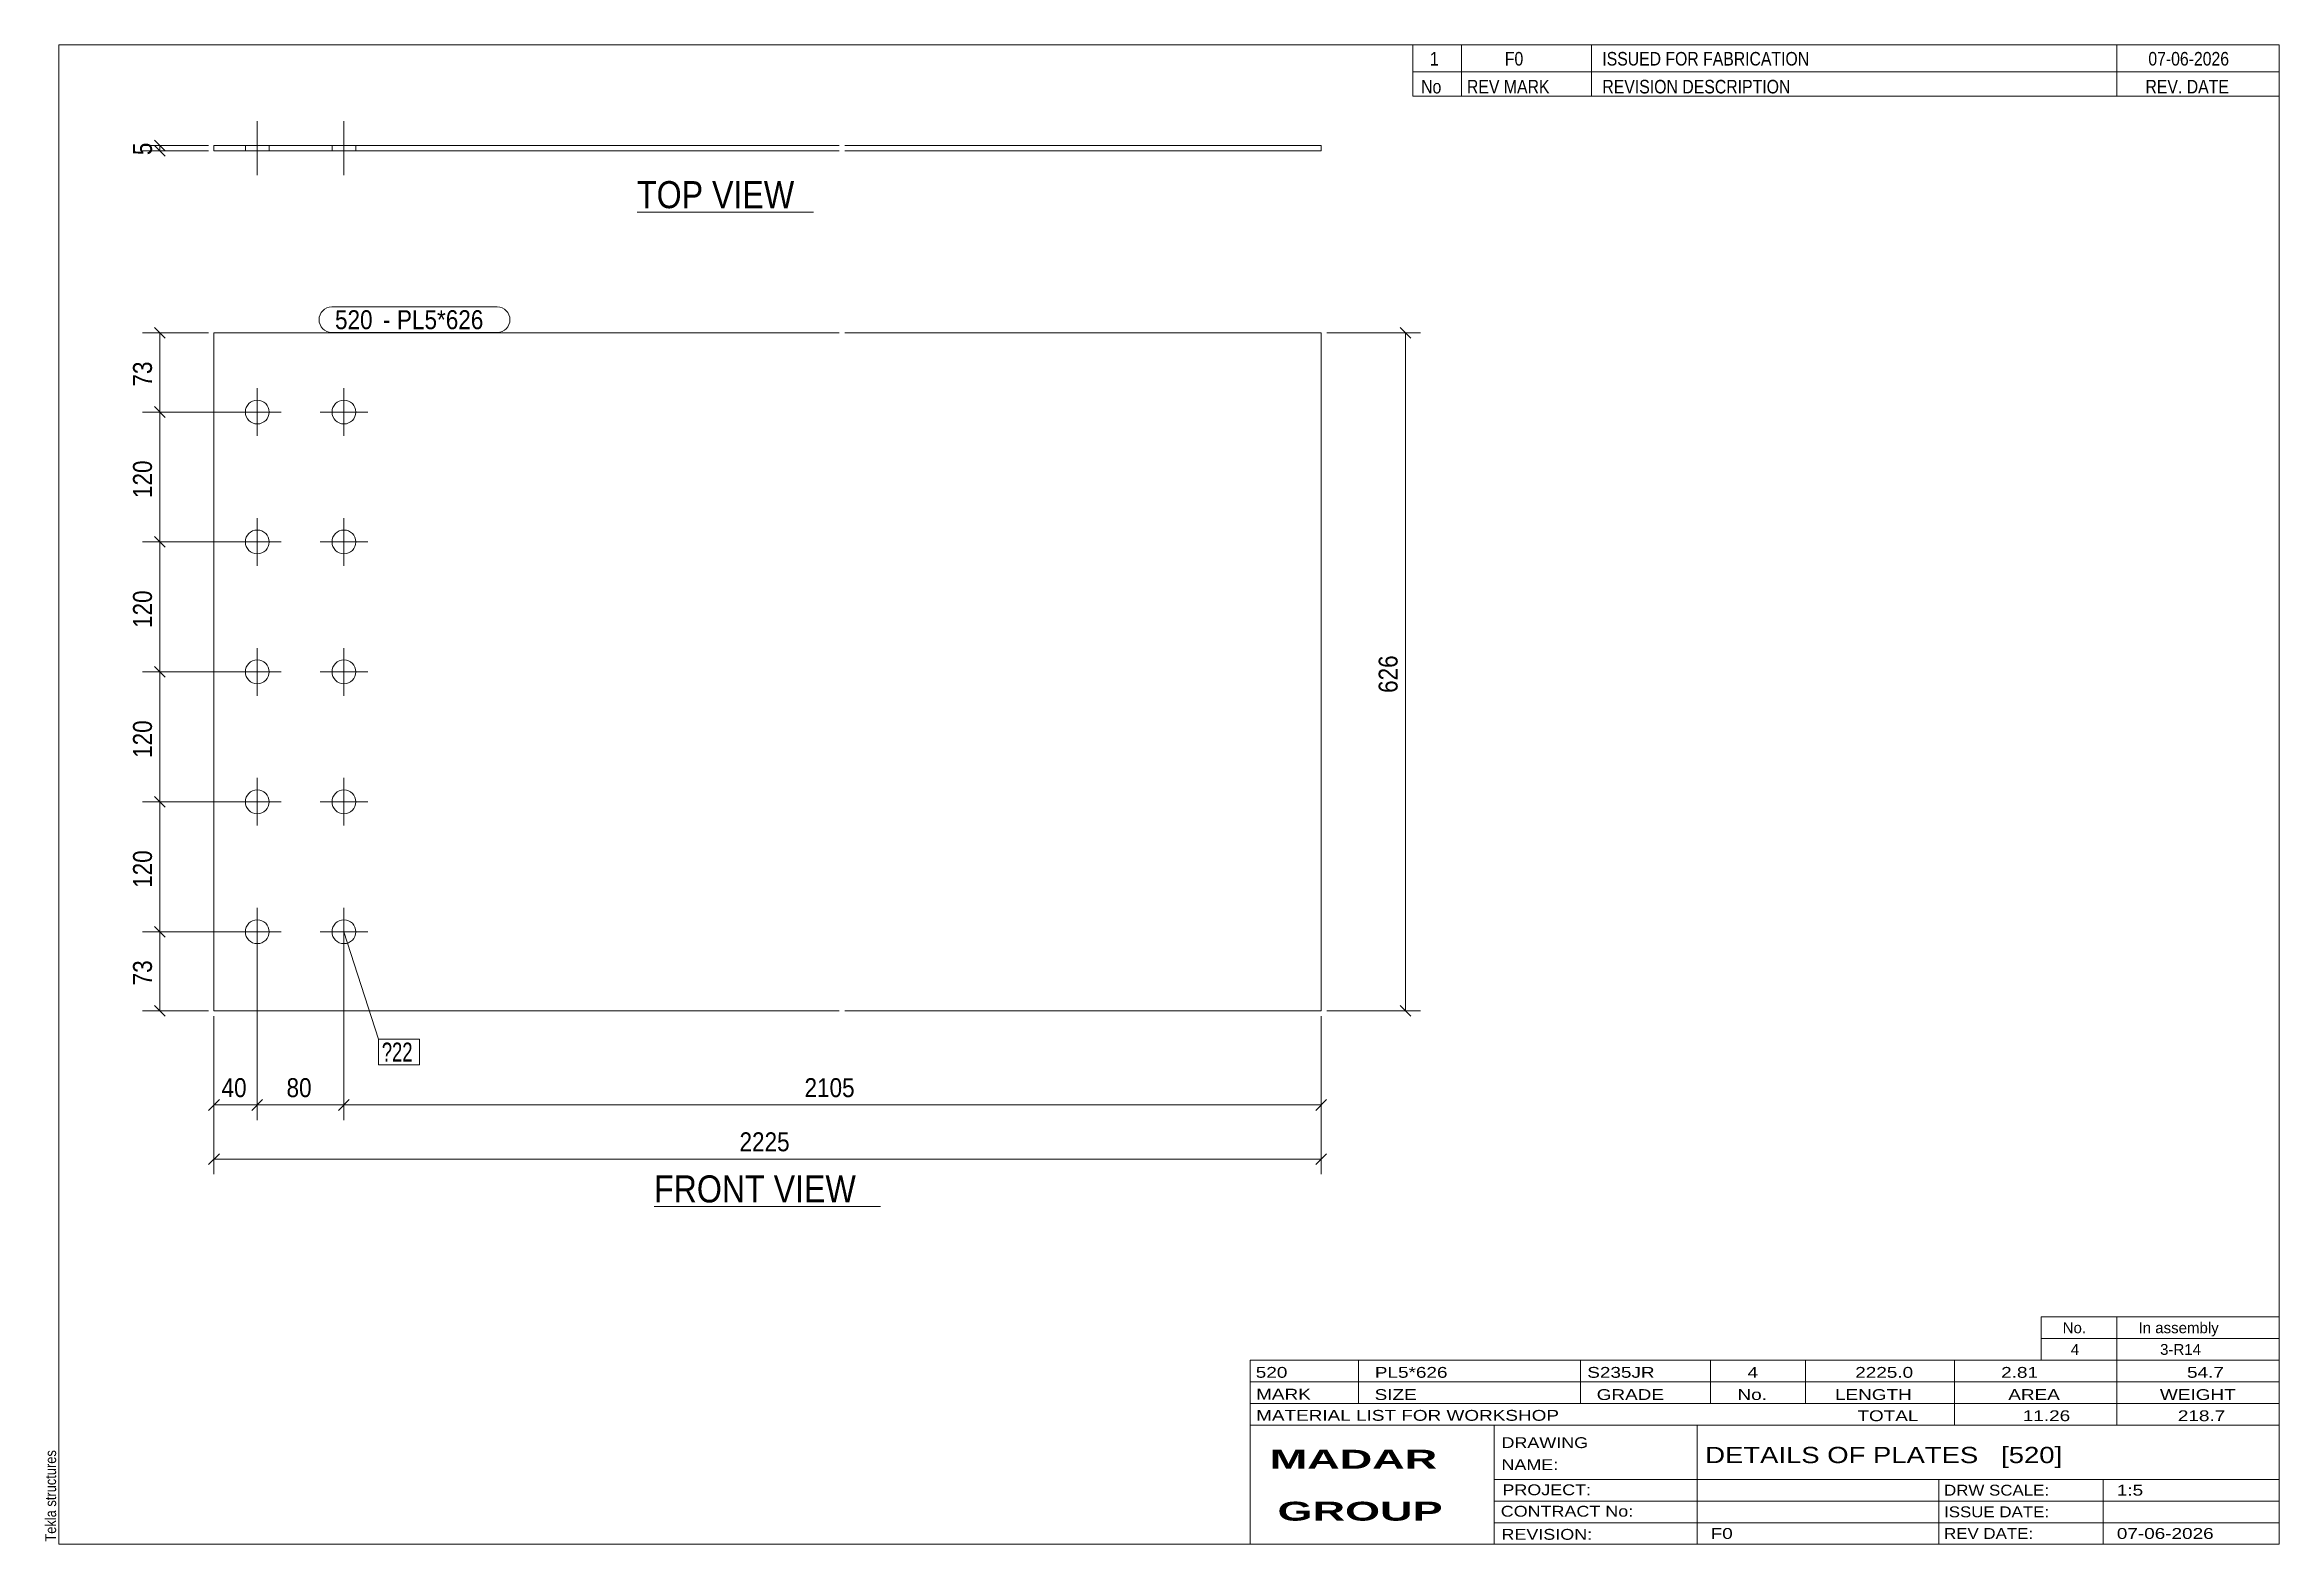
# Model space of a CAD drawing. Header units: millimetres. Extents: x 2 to 415, y 5 to 282.
import ezdxf

# ---------------------------------------------------------------- set-up
doc = ezdxf.new("R2010")
doc.units = ezdxf.units.MM
doc.linetypes.add('XKITLINE00', pattern=[0])
for name, color, linetype, lineweight in [('Bolt', 3, 'Continuous', 0), ('BoltMark', 7, 'Continuous', 0), ('Dimensions', 7, 'Continuous', 0), ('DrawingSheet', 5, 'Continuous', 0), ('OtherObjectType', 7, 'Continuous', 0), ('Part', 2, 'Continuous', 0), ('PartMark', 7, 'Continuous', 0)]:
    doc.layers.add(name, color=color, linetype=linetype, lineweight=lineweight)
doc.styles.add('ARIAL', font='ARIAL.TTF')
doc.styles.add('ARIAL_BOLD', font='ARIALBD.TTF')
doc.styles.add('ARIAL_NARROW', font='ARIALN.TTF')

# ---------------------------------------------------------------- blocks, each defined once
blk = doc.blocks.new('*A1')
at = {"layer": 'Bolt', "color": 3, "linetype": 'XKITLINE00', "lineweight": 0}
for p, q in [((41.65, 209.75), (41.65, 218.55)), ((57.65, 209.75), (57.65, 218.55)), ((46.05, 214.15), (37.25, 214.15)), ((62.05, 214.15), (53.25, 214.15)), ((41.65, 185.75), (41.65, 194.55)), ((57.65, 185.75), (57.65, 194.55)), ((46.05, 190.15), (37.25, 190.15)), ((62.05, 190.15), (53.25, 190.15)), ((41.65, 161.75), (41.65, 170.55)), ((57.65, 161.75), (57.65, 170.55)), ((46.05, 166.15), (37.25, 166.15)), ((62.05, 166.15), (53.25, 166.15)), ((41.65, 137.75), (41.65, 146.55)), ((57.65, 137.75), (57.65, 146.55)), ((46.05, 142.15), (37.25, 142.15)), ((62.05, 142.15), (53.25, 142.15)), ((41.65, 113.75), (41.65, 122.55)), ((57.65, 113.75), (57.65, 122.55)), ((46.05, 118.15), (37.25, 118.15)), ((62.05, 118.15), (53.25, 118.15))]:
    blk.add_line(p, q, dxfattribs=at)
for centre in [(41.65, 214.15), (57.65, 214.15), (41.65, 190.15), (57.65, 190.15), (41.65, 166.15), (57.65, 166.15), (41.65, 142.15), (57.65, 142.15), (41.65, 118.15), (57.65, 118.15)]:
    blk.add_circle(centre, 2.2, dxfattribs=at)
blk = doc.blocks.new('*A2')
at = {"layer": 'Part', "color": 2, "linetype": 'XKITLINE00', "lineweight": 0}
for p, q in [((33.65, 103.55), (33.65, 228.75)), ((33.65, 228.75), (149.11, 228.75)), ((150.11, 228.75), (238.11, 228.75)), ((238.11, 228.75), (238.11, 103.55)), ((149.11, 103.55), (33.65, 103.55)), ((238.11, 103.55), (150.11, 103.55))]:
    blk.add_line(p, q, dxfattribs=at)
blk = doc.blocks.new('*A3')
at = {"layer": 'Bolt', "color": 3, "linetype": 'XKITLINE00', "lineweight": 0}
for p, q in [((41.65, 257.9), (41.65, 267.9)), ((41.65, 257.9), (41.65, 267.9)), ((41.65, 257.9), (41.65, 267.9)), ((41.65, 257.9), (41.65, 267.9)), ((41.65, 257.9), (41.65, 267.9)), ((57.65, 257.9), (57.65, 267.9)), ((57.65, 257.9), (57.65, 267.9)), ((57.65, 257.9), (57.65, 267.9)), ((57.65, 257.9), (57.65, 267.9)), ((57.65, 257.9), (57.65, 267.9)), ((39.45, 263.4), (39.45, 262.4)), ((39.45, 263.4), (39.45, 262.4)), ((39.45, 263.4), (39.45, 262.4)), ((39.45, 263.4), (39.45, 262.4)), ((39.45, 263.4), (39.45, 262.4)), ((43.85, 263.4), (43.85, 262.4)), ((43.85, 263.4), (43.85, 262.4)), ((43.85, 263.4), (43.85, 262.4)), ((43.85, 263.4), (43.85, 262.4)), ((43.85, 263.4), (43.85, 262.4)), ((55.45, 263.4), (55.45, 262.4)), ((55.45, 263.4), (55.45, 262.4)), ((55.45, 263.4), (55.45, 262.4)), ((55.45, 263.4), (55.45, 262.4)), ((55.45, 263.4), (55.45, 262.4)), ((59.85, 263.4), (59.85, 262.4)), ((59.85, 263.4), (59.85, 262.4)), ((59.85, 263.4), (59.85, 262.4)), ((59.85, 263.4), (59.85, 262.4)), ((59.85, 263.4), (59.85, 262.4))]:
    blk.add_line(p, q, dxfattribs=at)
blk = doc.blocks.new('*A4')
at = {"layer": 'Part', "color": 2, "linetype": 'XKITLINE00', "lineweight": 0}
for p, q in [((149.11, 263.4), (33.65, 263.4)), ((33.65, 262.4), (33.65, 263.4)), ((33.65, 262.4), (149.11, 262.4)), ((238.11, 263.4), (150.11, 263.4)), ((150.11, 262.4), (238.11, 262.4)), ((238.11, 262.4), (238.11, 263.4))]:
    blk.add_line(p, q, dxfattribs=at)
blk = doc.blocks.new('*A5')
at = {"layer": 'DrawingSheet', "color": 5, "linetype": 'XKITLINE00', "lineweight": 0}
for p, q in [((415, 282), (5, 282)), ((5, 282), (5, 5)), ((415, 5), (415, 282)), ((5, 5), (415, 5))]:
    blk.add_line(p, q, dxfattribs=at)
at = {"layer": 'DrawingSheet', "color": 5, "style": 'ARIAL', "width": 0.85}
blk.add_text('Tekla structures', height=2, rotation=90, dxfattribs=at).set_placement((4.5, 5.5))
blk = doc.blocks.new('*A6')
at = {"layer": 'OtherObjectType', "color": 7, "linetype": 'XKITLINE00', "lineweight": 0}
for p, q in [((371, 47), (415, 47)), ((371, 43), (371, 47)), ((385, 43), (385, 47)), ((415, 43), (415, 47)), ((371, 43), (415, 43)), ((371, 39), (371, 43)), ((385, 39), (385, 43)), ((415, 39), (415, 43)), ((371, 39), (415, 39))]:
    blk.add_line(p, q, dxfattribs=at)
at = {"layer": 'OtherObjectType', "color": 7, "style": 'ARIAL_NARROW', "width": 1.211571}
for s, p in [('No.', (375, 44)), ('In assembly', (389, 44)), ('4', (376.5, 40)), ('3-R14', (392.99, 40))]:
    blk.add_text(s, height=2, dxfattribs=at).set_placement(p)
blk = doc.blocks.new('*A7')
at = {"layer": 'OtherObjectType', "color": 7, "linetype": 'XKITLINE00', "lineweight": 0}
for p, q in [((255, 282), (415, 282)), ((415, 282), (255, 282)), ((255, 282), (255, 277)), ((264, 282), (264, 277)), ((288, 282), (288, 277)), ((385, 282), (385, 277)), ((415, 282), (415, 277)), ((255, 277), (415, 277)), ((255, 277), (255, 272.5)), ((255, 277), (415, 277)), ((264, 277), (264, 272.5)), ((288, 277), (288, 272.5)), ((385, 277), (385, 272.5)), ((415, 277), (415, 272.5)), ((415, 272.5), (255, 272.5))]:
    blk.add_line(p, q, dxfattribs=at)
at = {"layer": 'OtherObjectType', "color": 7, "style": 'ARIAL_NARROW'}
for s, width, p in [('1', 1.017001, (258.16, 278.15)), ('F0', 1.017001, (272, 278.15)), ('ISSUED FOR FABRICATION', 1.017001, (290, 278.15)), ('07-06-2026', 1.017001, (390.82, 278.15)), ('No', 1.02, (256.54, 273)), ('REV MARK', 1.02, (265, 273)), ('REVISION DESCRIPTION', 1.02, (290, 273)), ('REV. DATE', 1.02, (390.28, 273))]:
    blk.add_text(s, height=2.5, dxfattribs=dict(at, width=width)).set_placement(p)
blk = doc.blocks.new('*A8')
at = {"layer": 'OtherObjectType', "color": 7, "linetype": 'XKITLINE00', "lineweight": 0}
for p, q in [((225, 39), (415, 39)), ((225, 39), (225, 35)), ((225, 39), (415, 39)), ((245, 35), (245, 39)), ((286, 35), (286, 39)), ((310, 35), (310, 39)), ((327.5, 35), (327.5, 39)), ((355, 35), (355, 39)), ((385, 35), (385, 39)), ((415, 35), (415, 39)), ((225, 35), (415, 35)), ((225, 35), (225, 5)), ((225, 35), (415, 35)), ((245, 31), (245, 35)), ((286, 31), (286, 35)), ((310, 31), (310, 35)), ((327.5, 31), (327.5, 35)), ((355, 31), (355, 35)), ((385, 31), (385, 35)), ((415, 31), (415, 35)), ((225, 31), (415, 31)), ((355, 27), (355, 31)), ((385, 27), (385, 31)), ((415, 27), (415, 31)), ((225, 27), (415, 27)), ((270, 21), (270, 27)), ((307.5, 17), (307.5, 27)), ((415, 21), (415, 27)), ((270, 21), (270, 5)), ((415, 17), (415, 21)), ((270, 17), (415, 17)), ((307.5, 5), (307.5, 17)), ((352.16, 13), (352.16, 17)), ((382.5, 5), (382.5, 17)), ((415, 13), (415, 17)), ((270, 13), (415, 13)), ((352.16, 5), (352.16, 13)), ((415, 9), (415, 13)), ((270, 9), (415, 9)), ((415, 5), (415, 9)), ((225, 5), (415, 5)), ((262.5, 5), (415, 5))]:
    blk.add_line(p, q, dxfattribs=at)
at = {"layer": 'OtherObjectType', "color": 7, "style": 'ARIAL_NARROW'}
for s, height, width, p in [('520', 2, 1.525501, (226.01, 35.76)), ('PL5*626', 2, 1.525501, (248, 35.76)), ('S235JR', 2, 1.525501, (287.22, 35.76)), ('4', 2, 1.525501, (316.82, 35.76)), ('2225.0', 2, 1.525501, (336.7, 35.76)), ('2.81', 2, 1.525501, (363.64, 35.76)), ('54.7', 2, 1.525501, (397.96, 35.76)), ('MARK', 2, 1.525501, (226.08, 31.73)), ('SIZE', 2, 1.525501, (247.96, 31.66)), ('GRADE', 2, 1.525501, (288.96, 31.66)), ('No.', 2, 1.525501, (314.96, 31.66)), ('LENGTH', 2, 1.525501, (332.96, 31.66)), ('AREA', 2, 1.525501, (364.96, 31.66)), ('WEIGHT', 2, 1.525501, (392.96, 31.66)), ('MATERIAL LIST FOR WORKSHOP', 2, 1.525501, (226.08, 27.82)), ('TOTAL', 2, 1.525501, (337.1, 27.75)), ('11.26', 2, 1.525501, (367.64, 27.75)), ('218.7', 2, 1.525501, (396.27, 27.75)), ('DRAWING', 2, 1.445, (271.38, 22.78)), ('NAME:', 2, 1.445, (271.38, 18.72)), ('DETAILS OF PLATES   [520]', 3, 1.474651, (309, 20)), ('PROJECT:', 2, 1.445, (271.55, 14.07)), ('DRW SCALE:', 2, 1.36, (353.1, 14)), ('1:5', 2, 1.525501, (385, 14)), ('CONTRACT No:', 2, 1.445, (271.25, 10.11)), ('ISSUE DATE:', 2, 1.36, (353.1, 10)), ('REVISION:', 2, 1.445, (271.38, 5.84)), ('F0', 2, 1.525501, (310, 6)), ('REV DATE:', 2, 1.36, (353.1, 6)), ('07-06-2026', 2, 1.525501, (385, 6))]:
    blk.add_text(s, height=height, dxfattribs=dict(at, width=width)).set_placement(p)
at = {"layer": 'OtherObjectType', "color": 1, "style": 'ARIAL_BOLD', "width": 1.7}
for s, p in [('MADAR ', (228.58, 18.97)), ('GROUP', (230.03, 9.37))]:
    blk.add_text(s, height=3.5, dxfattribs=at).set_placement(p)
blk = doc.blocks.new('*A9')
at = {"layer": 'Dimensions', "color": 7, "linetype": 'XKITLINE00', "lineweight": 0}
for p, q in [((33.65, 102.55), (33.65, 73.35)), ((238.11, 102.55), (238.11, 73.35)), ((34.64, 77.14), (32.66, 75.16)), ((33.65, 76.15), (238.11, 76.15)), ((239.1, 77.14), (237.12, 75.16))]:
    blk.add_line(p, q, dxfattribs=at)
at = {"layer": 'Dimensions', "color": 3}
for p in [(33.65, 76.15), (238.11, 76.15)]:
    blk.add_point(p, dxfattribs=at)
at = {"layer": 'Dimensions', "color": 3, "style": 'ARIAL', "width": 0.85}
blk.add_text('2225', height=3.5, dxfattribs=at).set_placement((130.69, 77.6))
blk = doc.blocks.new('*A10')
at = {"layer": 'Dimensions', "color": 7, "linetype": 'XKITLINE00', "lineweight": 0}
for p, q in [((41.65, 117.15), (41.65, 83.35)), ((33.65, 102.55), (33.65, 83.35)), ((34.64, 87.14), (32.66, 85.16)), ((42.64, 87.14), (40.66, 85.16)), ((33.65, 86.15), (41.65, 86.15))]:
    blk.add_line(p, q, dxfattribs=at)
at = {"layer": 'Dimensions', "color": 3}
for p in [(33.65, 86.15), (41.65, 86.15)]:
    blk.add_point(p, dxfattribs=at)
at = {"layer": 'Dimensions', "color": 3, "style": 'ARIAL', "width": 0.85}
blk.add_text('40', height=3.5, dxfattribs=at).set_placement((35.05, 87.6))
blk = doc.blocks.new('*A11')
at = {"layer": 'Dimensions', "color": 7, "linetype": 'XKITLINE00', "lineweight": 0}
for p, q in [((41.65, 117.15), (41.65, 83.35)), ((57.65, 117.15), (57.65, 83.35)), ((42.64, 87.14), (40.66, 85.16)), ((58.64, 87.14), (56.66, 85.16)), ((41.65, 86.15), (57.65, 86.15))]:
    blk.add_line(p, q, dxfattribs=at)
at = {"layer": 'Dimensions', "color": 3}
for p in [(41.65, 86.15), (57.65, 86.15)]:
    blk.add_point(p, dxfattribs=at)
at = {"layer": 'Dimensions', "color": 3, "style": 'ARIAL', "width": 0.85}
blk.add_text('80', height=3.5, dxfattribs=at).set_placement((47.05, 87.6))
blk = doc.blocks.new('*A12')
at = {"layer": 'Dimensions', "color": 7, "linetype": 'XKITLINE00', "lineweight": 0}
for p, q in [((57.65, 117.15), (57.65, 83.35)), ((238.11, 102.55), (238.11, 83.35)), ((58.64, 87.14), (56.66, 85.16)), ((239.1, 87.14), (237.12, 85.16)), ((57.65, 86.15), (238.11, 86.15))]:
    blk.add_line(p, q, dxfattribs=at)
at = {"layer": 'Dimensions', "color": 3}
for p in [(57.65, 86.15), (238.11, 86.15)]:
    blk.add_point(p, dxfattribs=at)
at = {"layer": 'Dimensions', "color": 3, "style": 'ARIAL', "width": 0.85}
blk.add_text('2105', height=3.5, dxfattribs=at).set_placement((142.69, 87.6))
blk = doc.blocks.new('*A13')
at = {"layer": 'Dimensions', "color": 7, "linetype": 'XKITLINE00', "lineweight": 0}
for p, q in [((239.11, 228.75), (256.45, 228.75)), ((252.66, 229.74), (254.64, 227.76)), ((253.65, 103.55), (253.65, 228.75)), ((239.11, 103.55), (256.45, 103.55)), ((252.66, 104.54), (254.64, 102.56))]:
    blk.add_line(p, q, dxfattribs=at)
at = {"layer": 'Dimensions', "color": 3}
for p in [(253.65, 228.75), (253.65, 103.55)]:
    blk.add_point(p, dxfattribs=at)
at = {"layer": 'Dimensions', "color": 3, "style": 'ARIAL', "width": 0.85}
blk.add_text('626', height=3.5, rotation=90.0002, dxfattribs=at).set_placement((252.2, 162.26))
blk = doc.blocks.new('*A14')
at = {"layer": 'Dimensions', "color": 7, "linetype": 'XKITLINE00', "lineweight": 0}
for p, q in [((40.65, 118.15), (20.45, 118.15)), ((22.66, 119.14), (24.64, 117.16)), ((23.65, 103.55), (23.65, 118.15)), ((32.65, 103.55), (20.45, 103.55)), ((22.66, 104.54), (24.64, 102.56))]:
    blk.add_line(p, q, dxfattribs=at)
at = {"layer": 'Dimensions', "color": 3}
for p in [(23.65, 118.15), (23.65, 103.55)]:
    blk.add_point(p, dxfattribs=at)
at = {"layer": 'Dimensions', "color": 3, "style": 'ARIAL', "width": 0.85}
blk.add_text('73', height=3.5, rotation=90.0002, dxfattribs=at).set_placement((22.2, 108.25))
blk = doc.blocks.new('*A15')
at = {"layer": 'Dimensions', "color": 7, "linetype": 'XKITLINE00', "lineweight": 0}
for p, q in [((40.65, 142.15), (20.45, 142.15)), ((22.66, 143.14), (24.64, 141.16)), ((23.65, 118.15), (23.65, 142.15)), ((40.65, 118.15), (20.45, 118.15)), ((22.66, 119.14), (24.64, 117.16))]:
    blk.add_line(p, q, dxfattribs=at)
at = {"layer": 'Dimensions', "color": 3}
for p in [(23.65, 142.15), (23.65, 118.15)]:
    blk.add_point(p, dxfattribs=at)
at = {"layer": 'Dimensions', "color": 3, "style": 'ARIAL', "width": 0.85}
blk.add_text('120', height=3.5, rotation=90.0002, dxfattribs=at).set_placement((22.2, 126.26))
blk = doc.blocks.new('*A16')
at = {"layer": 'Dimensions', "color": 7, "linetype": 'XKITLINE00', "lineweight": 0}
for p, q in [((40.65, 166.15), (20.45, 166.15)), ((22.66, 167.14), (24.64, 165.16)), ((23.65, 142.15), (23.65, 166.15)), ((40.65, 142.15), (20.45, 142.15)), ((22.66, 143.14), (24.64, 141.16))]:
    blk.add_line(p, q, dxfattribs=at)
at = {"layer": 'Dimensions', "color": 3}
for p in [(23.65, 166.15), (23.65, 142.15)]:
    blk.add_point(p, dxfattribs=at)
at = {"layer": 'Dimensions', "color": 3, "style": 'ARIAL', "width": 0.85}
blk.add_text('120', height=3.5, rotation=90.0002, dxfattribs=at).set_placement((22.2, 150.26))
blk = doc.blocks.new('*A17')
at = {"layer": 'Dimensions', "color": 7, "linetype": 'XKITLINE00', "lineweight": 0}
for p, q in [((40.65, 190.15), (20.45, 190.15)), ((22.66, 191.14), (24.64, 189.16)), ((23.65, 166.15), (23.65, 190.15)), ((40.65, 166.15), (20.45, 166.15)), ((22.66, 167.14), (24.64, 165.16))]:
    blk.add_line(p, q, dxfattribs=at)
at = {"layer": 'Dimensions', "color": 3}
for p in [(23.65, 190.15), (23.65, 166.15)]:
    blk.add_point(p, dxfattribs=at)
at = {"layer": 'Dimensions', "color": 3, "style": 'ARIAL', "width": 0.85}
blk.add_text('120', height=3.5, rotation=90.0002, dxfattribs=at).set_placement((22.2, 174.26))
blk = doc.blocks.new('*A18')
at = {"layer": 'Dimensions', "color": 7, "linetype": 'XKITLINE00', "lineweight": 0}
for p, q in [((22.66, 215.14), (24.64, 213.16)), ((40.65, 214.15), (20.45, 214.15)), ((23.65, 190.15), (23.65, 214.15)), ((40.65, 190.15), (20.45, 190.15)), ((22.66, 191.14), (24.64, 189.16))]:
    blk.add_line(p, q, dxfattribs=at)
at = {"layer": 'Dimensions', "color": 3}
for p in [(23.65, 214.15), (23.65, 190.15)]:
    blk.add_point(p, dxfattribs=at)
at = {"layer": 'Dimensions', "color": 3, "style": 'ARIAL', "width": 0.85}
blk.add_text('120', height=3.5, rotation=90.0002, dxfattribs=at).set_placement((22.2, 198.26))
blk = doc.blocks.new('*A19')
at = {"layer": 'Dimensions', "color": 7, "linetype": 'XKITLINE00', "lineweight": 0}
for p, q in [((32.65, 228.75), (20.45, 228.75)), ((22.66, 229.74), (24.64, 227.76)), ((23.65, 214.15), (23.65, 228.75)), ((22.66, 215.14), (24.64, 213.16)), ((40.65, 214.15), (20.45, 214.15))]:
    blk.add_line(p, q, dxfattribs=at)
at = {"layer": 'Dimensions', "color": 3}
for p in [(23.65, 228.75), (23.65, 214.15)]:
    blk.add_point(p, dxfattribs=at)
at = {"layer": 'Dimensions', "color": 3, "style": 'ARIAL', "width": 0.85}
blk.add_text('73', height=3.5, rotation=90.0002, dxfattribs=at).set_placement((22.2, 218.85))
blk = doc.blocks.new('*A20')
at = {"layer": 'BoltMark', "color": 7, "linetype": 'XKITLINE00', "lineweight": 0}
for p, q in [((57.65, 118.15), (64.03, 98.28)), ((64.03, 98.28), (71.61, 98.28)), ((64.03, 93.58), (64.03, 98.28)), ((71.61, 93.58), (71.61, 98.28)), ((64.03, 93.58), (71.61, 93.58))]:
    blk.add_line(p, q, dxfattribs=at)
at = {"layer": 'BoltMark', "color": 3, "style": 'ARIAL_NARROW', "width": 0.85}
blk.add_text('?22', height=3.5, dxfattribs=at).set_placement((64.63, 94.18))
blk = doc.blocks.new('*A21')
at = {"layer": 'PartMark', "color": 7, "linetype": 'XKITLINE00', "lineweight": 0}
for p, q in [((55.4, 233.55), (85.95, 233.55)), ((55.4, 228.85), (85.95, 228.85))]:
    blk.add_line(p, q, dxfattribs=at)
for centre, start, end in [((55.4, 231.2), 90, 270), ((85.95, 231.2), 270, 90)]:
    blk.add_arc(centre, 2.35, start, end, dxfattribs=at)
at = {"layer": 'PartMark', "color": 1, "style": 'ARIAL', "width": 0.85}
blk.add_text('520', height=3.5, dxfattribs=at).set_placement((56, 229.45))
at = {"layer": 'PartMark', "color": 3, "style": 'ARIAL', "width": 0.85}
for s, p in [('PL5*626', (67.44, 229.45)), ('-', (64.84, 229.45))]:
    blk.add_text(s, height=3.5, dxfattribs=at).set_placement(p)
blk = doc.blocks.new('*A22')
at = {"layer": 'OtherObjectType', "color": 7, "linetype": 'XKITLINE00', "lineweight": 0}
blk.add_line((114.9, 67.4), (156.75, 67.4), dxfattribs=at)
at = {"layer": 'OtherObjectType', "color": 3, "style": 'ARIAL', "width": 0.85}
blk.add_text('FRONT VIEW', height=5, dxfattribs=at).set_placement((114.9, 68.15))
blk = doc.blocks.new('*A23')
at = {"layer": 'Dimensions', "color": 7, "linetype": 'XKITLINE00', "lineweight": 0}
for p, q in [((22.66, 264.39), (24.64, 262.41)), ((32.65, 263.4), (20.45, 263.4)), ((32.65, 262.4), (20.45, 262.4)), ((22.66, 263.39), (24.64, 261.41)), ((23.65, 262.4), (23.65, 263.4))]:
    blk.add_line(p, q, dxfattribs=at)
at = {"layer": 'Dimensions', "color": 3}
for p in [(23.65, 263.4), (23.65, 262.4)]:
    blk.add_point(p, dxfattribs=at)
at = {"layer": 'Dimensions', "color": 3, "style": 'ARIAL', "width": 0.85}
blk.add_text('5', height=3.5, rotation=90.0002, dxfattribs=at).set_placement((22.2, 261.6))
blk = doc.blocks.new('*A24')
at = {"layer": 'OtherObjectType', "color": 7, "linetype": 'XKITLINE00', "lineweight": 0}
blk.add_line((111.76, 251.05), (144.36, 251.05), dxfattribs=at)
at = {"layer": 'OtherObjectType', "color": 3, "style": 'ARIAL', "width": 0.85}
blk.add_text('TOP VIEW', height=5, dxfattribs=at).set_placement((111.76, 251.8))

msp = doc.modelspace()

# ---------------------------------------------------------------- block references
at = {"lineweight": 0}
for name in ['*A5', '*A7', '*A23', '*A3', '*A4', '*A24', '*A21', '*A19', '*A2', '*A13', '*A18', '*A1', '*A17', '*A16', '*A15', '*A14', '*A10', '*A11', '*A12', '*A20', '*A9', '*A22', '*A6', '*A8']:
    msp.add_blockref(name, (0, 0), dxfattribs=at)

doc.saveas('drawing.dxf')
